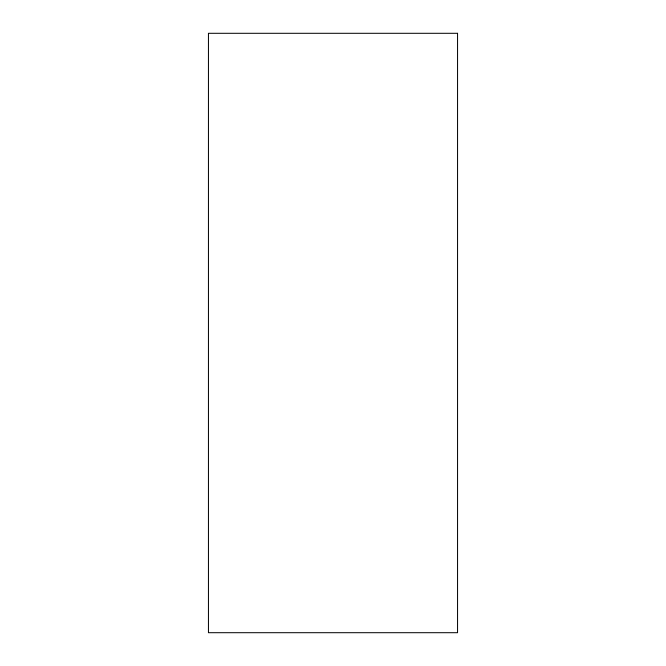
<?xml version="1.0" encoding="UTF-8"?>
<svg xmlns="http://www.w3.org/2000/svg" width="666" height="666" viewBox="0 0 666 666"><rect width="100%" height="100%" fill="white"/><g stroke="black" fill="none" stroke-linecap="round" stroke-linejoin="round"><path stroke-width="1" d="M457.55 33.3L208.45 33.3L208.45 632.7L457.55 632.7L457.55 33.3"/></g></svg>
